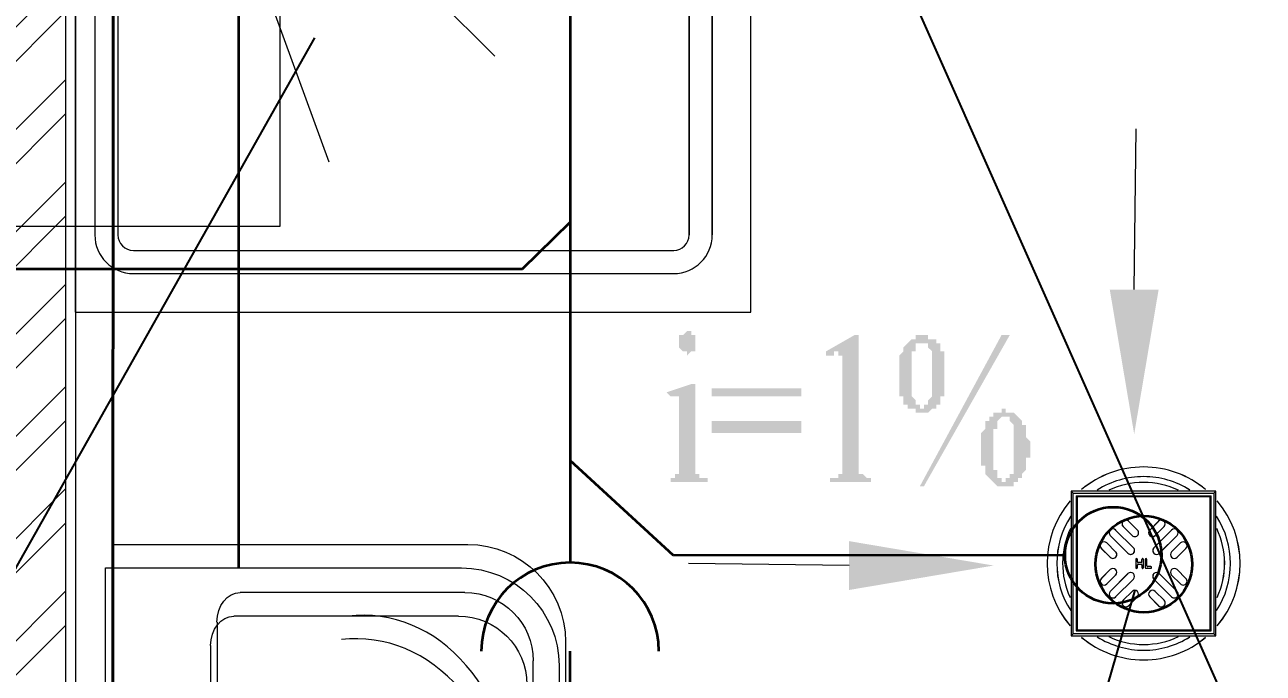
# Model space of a CAD drawing. Header units: millimetres. Extents: x -10178924 to 11692288, y -947381 to 58396.
# Drawn here: x 876707 to 877990, y -912011 to -911338 of the extents above; entities that cross this region are included whole.
import ezdxf
from ezdxf import colors
from ezdxf.entities.mleader import LeaderData, LeaderLine
from ezdxf.enums import TextEntityAlignment as Align
from ezdxf.math import Vec2, Vec3

# ---------------------------------------------------------------- set-up
doc = ezdxf.new("R2010")
doc.units = ezdxf.units.MM
doc.layers.add('PDF _Стены отделка', color=7, linetype='Continuous', true_color=0xb505c2)
for name, color, linetype, lineweight in [('ВК_ К1', 24, 'Continuous', 35), ('К1ку', 244, 'Continuous', 35), ('Перегородки пеноблок', 40, 'Continuous', 9), ('Сантехника', 7, 'Continuous', 18), ('Сантехнические приборы', 7, 'Continuous', 9), ('Трубопроводы', 7, 'Continuous', 18)]:
    doc.layers.add(name, color=color, linetype=linetype, lineweight=lineweight)
doc.layers.add('ВК_Выноски', color=7, linetype='Continuous')
doc.styles.add('Gost_', font='isocpeur.ttf', dxfattribs={"width": 0.8, "height": 250})
doc.styles.add('ISOCPEUR', font='isocpeui.ttf', dxfattribs={"width": 0.9})
doc.linetypes.add('зигзаг', pattern='A,0.00254,-5.08,[131,ltypeshp.shx,S=5.08,R=0,X=-5.08,Y=0],-10.16,[131,ltypeshp.shx,S=5.08,R=180,X=5.08,Y=0],-5.08', length=20.32254)

# ---------------------------------------------------------------- blocks, each defined once
blk = doc.blocks.new('_None')
blk = doc.blocks.new('*U2131')
at = {"color": 0, "lineweight": -2}
for p, q in [((215, -115), (215, 115)), ((215, 0), (115, 0))]:
    blk.add_line(p, q, dxfattribs=at)
blk.add_arc((115, 0), 115, 90, 270, dxfattribs=at)
at = {"color": 18, "lineweight": 40, "true_color": 0x050505, "style": 'Gost_', "width": 0.8, "flags": 1}
blk.add_attdef('ДИАМЕТР', text='', height=2.5, dxfattribs=at).set_placement((-23.7, 38.7), align=Align.MIDDLE_CENTER)
blk = doc.blocks.new('умывальник2')
for p, q in [((0, 0), (-368.9, 0)), ((0, -550), (0, 0)), ((-365.8, -49.9), (-132.8, -49.9)), ((-108.8, -80.5), (-108.8, -250.6)), ((-470, -101.1), (-470, -448.9)), ((-436.5, -429.3), (-436.5, -120.7)), ((-77.2, -200.1), (-77.2, -250.6)), ((-43.7, -200.1), (-77.2, -200.1)), ((-43.7, -349.9), (-43.7, -200.1)), ((-52.4, -250.6), (-157, -250.6)), ((-52.4, -250.6), (-52.4, -299.4)), ((-52.4, -299.4), (-157, -299.4)), ((-108.8, -299.4), (-108.8, -469.5)), ((-77.2, -299.4), (-77.2, -349.9)), ((-77.2, -349.9), (-43.7, -349.9)), ((-132.8, -500.1), (-365.8, -500.1)), ((-368.9, -550), (0, -550))]:
    blk.add_line(p, q)
for centre, radius, start, end in [((-368.9, -101.1), 101.1, 90, 180), ((-365.8, -120.7), 70.8, 90, 180), ((-365.8, -429.3), 70.8, 180, 270), ((-368.9, -448.9), 101.1, 180, 270)]:
    blk.add_arc(centre, radius, start, end)
for centre, major_axis, ratio, start_param, end_param in [((-132.8, -80.5), (0, 30.6), 0.785714, -1.570796, 0), ((-145.1, -275), (0, 28.7), 0.785714, 0.552816, 2.588777), ((-250.9, -266.9), (-23.6, -208.8), 0.78937, -1.443226, 0.181331), ((-132.8, -469.5), (0, 30.6), 0.785714, -3.141593, -1.570796)]:
    blk.add_ellipse(centre, major_axis=major_axis, ratio=ratio, start_param=start_param, end_param=end_param)
at = {"extrusion": (0, 0, -1)}
blk.add_ellipse((-250.9, -283), major_axis=(-23.6, 208.8), ratio=0.78937, start_param=-1.443226, end_param=0.181331, dxfattribs=at)
blk.add_ellipse((-208.6, -275), major_axis=(0, 31.6), ratio=0.785714)
blk = doc.blocks.new('СНП_Трап с  вертикальным выпуском_ с горизонтальным выпуском_HL - DN50-V261-Этаж 01_Пищеблок')
at = {"layer": 'Сантехника'}
for p, q in [((-75, 75), (-75, -75)), ((-72.9, 72.9), (-75, 75)), ((75, 75), (-75, 75)), ((-72.9, -72.9), (-72.9, 72.9)), ((-72.9, 72.9), (72.9, 72.9)), ((-70, 70), (-70, -70)), ((-70, 70), (70, 70)), ((69, 69), (-69, 69)), ((-69, 69), (-69, -69)), ((69, -69), (69, 69)), ((70, -70), (70, 70)), ((75, 75), (72.9, 72.9)), ((72.9, 72.9), (72.9, -72.9)), ((75, -75), (75, 75)), ((-75, -75), (-72.9, -72.9)), ((-75, -75), (75, -75)), ((72.9, -72.9), (-72.9, -72.9)), ((-70, -70), (70, -70)), ((-69, -69), (69, -69)), ((75, -75), (72.9, -72.9))]:
    blk.add_line(p, q, dxfattribs=at)
for radius, start, end in [(100, 90, 130), (90, 90, 122.25), (100, 50, 90), (90, 57.75, 90), (84, 90, 115.3943), (84, 64.6057, 90), (100, 139.6052, 220.3948), (100, 319.6052, 40.3948), (90, 147.0711, 212.9289), (90, 327.0711, 32.9289), (84, 154.5178, 204.8153), (84, 335.1847, 25.4822), (100, 230, 270), (90, 237.75, 270), (84, 244.6057, 270), (84, 270, 295.3943), (90, 270, 302.25), (100, 270, 310)]:
    blk.add_arc((0, 0), radius, start, end, dxfattribs=at)
at = {"layer": 'Трубопроводы'}
for p, q in [((-6.4, 34.6), (-15.6, 43.8)), ((15.6, 43.8), (6.4, 34.6)), ((-34.6, 29), (-16.3, 10.6)), ((-10.6, 16.3), (-29, 34.6)), ((-21.2, 38.2), (-12, 29)), ((29, 34.6), (10.6, 16.3)), ((12, 29), (21.2, 38.2)), ((16.3, 10.6), (34.6, 29)), ((-43.8, 15.6), (-34.6, 6.4)), ((-29, 12), (-38.2, 21.2)), ((38.2, 21.2), (29, 12)), ((34.6, 6.4), (43.8, 15.6)), ((-43.8, -15.6), (-34.6, -6.4)), ((-29, -12), (-38.2, -21.2)), ((-34.6, -29), (-16.3, -10.6)), ((16.3, -10.6), (34.6, -29)), ((38.2, -21.2), (29, -12)), ((34.6, -6.4), (43.8, -15.6)), ((-10.6, -16.3), (-29, -34.6)), ((29, -34.6), (10.6, -16.3)), ((-21.2, -38.2), (-12, -29)), ((-6.4, -34.6), (-15.6, -43.8)), ((15.6, -43.8), (6.4, -34.6)), ((12, -29), (21.2, -38.2))]:
    blk.add_line(p, q, dxfattribs=at)
at = {"layer": 'Трубопроводы', "lineweight": 9}
for p, q in [((-8.2, 4.2), (-8.2, -4.3)), ((-6.4, 1.6), (-6.4, 4.2)), ((-2.7, 0.9), (-5.7, 0.9)), ((-1.9, 1.6), (-1.9, 4.2)), ((-0.2, -4.3), (-0.2, 4.2)), ((1.7, 4.2), (1.7, -4.3)), ((3.4, -2.5), (3.4, 4.2)), ((-6.4, -4.3), (-6.4, -1.6)), ((-5.7, -0.9), (-2.7, -0.9)), ((-1.9, -1.6), (-1.9, -4.3)), ((2.4, -5), (7.4, -5)), ((7.4, -3.2), (4.2, -3.2))]:
    blk.add_line(p, q, dxfattribs=at)
at = {"layer": 'Трубопроводы'}
for centre, start, end in [((-18.4, 41), 45, 225), ((18.4, 41), 315, 135), ((-31.8, 31.8), 45, 225), ((-9.2, 31.8), 225, 45), ((9.2, 31.8), 135, 315), ((31.8, 31.8), 315, 135), ((-41, 18.4), 45, 225), ((-13.4, 13.4), 225, 45), ((13.4, 13.4), 135, 315), ((41, 18.4), 315, 135), ((-31.8, 9.2), 225, 45), ((31.8, 9.2), 135, 315), ((-31.8, -9.2), 315, 135), ((-13.4, -13.4), 315, 135), ((13.4, -13.4), 45, 225), ((31.8, -9.2), 45, 225), ((-41, -18.4), 135, 315), ((41, -18.4), 225, 45), ((-31.8, -31.8), 135, 315), ((-18.4, -41), 135, 315), ((-9.2, -31.8), 315, 135), ((9.2, -31.8), 45, 225), ((18.4, -41), 225, 45), ((31.8, -31.8), 225, 45)]:
    blk.add_arc(centre, 4, start, end, dxfattribs=at)
at = {"layer": 'Трубопроводы', "lineweight": 9}
for centre, radius, start, end in [((-7.3, 4.2), 0.875, 0, 180), ((-5.7, 1.6), 0.75, 180, 270), ((-2.7, 1.6), 0.75, 270, 360), ((-1, 4.2), 0.875, 0, 180), ((2.5, 4.2), 0.875, 0, 180), ((-7.3, -4.3), 0.875, 180, 360), ((-5.7, -1.6), 0.75, 90, 180), ((-2.7, -1.6), 0.75, 0, 90), ((-1, -4.3), 0.875, 180, 360), ((2.4, -4.3), 0.75, 180, 270), ((4.2, -2.5), 0.75, 180, 270), ((7.4, -4.1), 0.875, 270, 90)]:
    blk.add_arc(centre, radius, start, end, dxfattribs=at)
blk = doc.blocks.new('A$C6C2A5056')
for p, q in [((700, 700), (0, 700)), ((0, 0), (0, 700)), ((700, 0), (700, 700)), ((620, 680), (60, 680)), ((60, 680), (620, 680)), ((620, 656), (60, 656)), ((60, 656), (620, 656)), ((20, 640), (20, 80)), ((44, 640), (44, 80)), ((636, 80), (636, 640)), ((636, 640), (636, 80)), ((660, 80), (660, 640)), ((660, 640), (660, 80)), ((168.3, 574.3), (544.2, 437.4)), ((151.7, 548.3), (434.6, 265.4)), ((125.7, 531.7), (262.6, 155.8)), ((60, 64), (620, 64)), ((60, 40), (620, 40)), ((0, 0), (700, 0))]:
    blk.add_line(p, q)
blk.add_circle((101.4, 598.6), 31.2)
for centre, radius, start, end in [((60, 640), 40, 90, 180), ((620, 640), 40, 0, 90), ((60, 640), 16, 90, 180), ((620, 640), 16, 0, 90), ((60, 80), 40, 180, 270), ((60, 80), 16, 180, 270), ((620, 80), 16, 270, 0), ((620, 80), 40, 270, 0)]:
    blk.add_arc(centre, radius, start, end)
blk = doc.blocks.new('A$Cad086cf1')
at = {"layer": 'Перегородки пеноблок', "true_color": 0x636466, "transparency": 33554687}
h = blk.add_hatch(dxfattribs=at)
h.set_pattern_fill('ANSI32', color=251, scale=200)
h.set_pattern_definition([(45, (897418.77, 170465.18), (-53.0330086, 53.0330086), []), (45, (897454.13, 170465.18), (-53.0330086, 53.0330086), [])])
h.paths.add_polyline_path([(44839.803, -38625.762), (44839.803, -38745.762), (45169.803, -38745.762), (45169.803, -35995.478), (43984.962, -35995.478), (43984.962, -32402.839), (43864.962, -32402.839), (43864.962, -35995.478), (42313.725, -35995.478), (42313.725, -36115.478), (42847.693, -36115.478), (42847.693, -38356.478), (42967.693, -38356.478), (42967.693, -36115.478), (45049.803, -36115.478), (45049.803, -38625.762)])
at = {"layer": 'Сантехнические приборы', "true_color": 0x636466, "transparency": 33554559}
h = blk.add_hatch(color=251, dxfattribs=at)
h.paths.add_polyline_path([(43611.593, -37365.041), (43615.827, -37365.041), (43615.827, -37369.275), (43615.827, -37369.275), (43620.06, -37369.275), (43620.06, -37369.275), (43620.06, -37373.508), (43620.06, -37373.508), (43620.06, -37377.741), (43620.06, -37377.741), (43620.06, -37381.975), (43620.06, -37381.975), (43620.06, -37386.208), (43615.827, -37386.208), (43615.827, -37386.208), (43615.827, -37386.208), (43611.593, -37390.441), (43611.593, -37390.441), (43611.593, -37386.208), (43607.36, -37386.208), (43607.36, -37386.208), (43607.36, -37386.208), (43607.36, -37386.208), (43603.127, -37381.975), (43603.127, -37381.975), (43603.127, -37377.741), (43603.127, -37377.741), (43603.127, -37377.741), (43603.127, -37373.508), (43603.127, -37373.508), (43603.127, -37369.275), (43607.36, -37369.275), (43607.36, -37369.275), (43607.36, -37369.275), (43607.36, -37369.275), (43611.593, -37365.041), (43611.593, -37365.041)], flags=0)
h.paths.add_polyline_path([(43620.06, -37420.075), (43620.06, -37496.275), (43620.06, -37500.509), (43620.06, -37504.742), (43620.06, -37504.742), (43620.06, -37508.975), (43620.06, -37508.975), (43620.06, -37508.975), (43620.06, -37513.209), (43624.293, -37513.209), (43624.293, -37513.209), (43624.293, -37517.442), (43624.293, -37517.442), (43628.527, -37517.442), (43628.527, -37517.442), (43632.76, -37517.442), (43632.76, -37521.676), (43594.66, -37521.676), (43594.66, -37517.442), (43594.66, -37517.442), (43598.893, -37517.442), (43598.893, -37517.442), (43598.893, -37513.209), (43598.893, -37513.209), (43603.127, -37513.209), (43603.127, -37513.209), (43603.127, -37508.975), (43603.127, -37508.975), (43603.127, -37508.975), (43603.127, -37504.742), (43603.127, -37504.742), (43603.127, -37500.509), (43603.127, -37496.275), (43603.127, -37458.175), (43603.127, -37458.175), (43603.127, -37453.942), (43603.127, -37449.708), (43603.127, -37449.708), (43603.127, -37445.475), (43603.127, -37445.475), (43603.127, -37441.242), (43603.127, -37441.242), (43603.127, -37441.242), (43603.127, -37437.008), (43603.127, -37437.008), (43603.127, -37432.775), (43603.127, -37432.775), (43598.893, -37432.775), (43598.893, -37432.775), (43598.893, -37432.775), (43598.893, -37432.775), (43594.66, -37432.775), (43594.66, -37432.775), (43594.66, -37432.775), (43590.427, -37428.542), (43615.827, -37420.075)], flags=0)
blk.add_hatch(color=251, dxfattribs=at).paths.add_polyline_path([(43755.528, -37386.208), (43785.161, -37369.275), (43789.394, -37369.275), (43789.394, -37496.275), (43789.394, -37496.275), (43789.394, -37500.509), (43789.394, -37504.742), (43789.394, -37504.742), (43789.394, -37508.975), (43789.394, -37508.975), (43789.394, -37508.975), (43789.394, -37513.209), (43789.394, -37513.209), (43793.628, -37513.209), (43793.628, -37513.209), (43793.628, -37513.209), (43797.861, -37517.442), (43797.861, -37517.442), (43797.861, -37517.442), (43802.095, -37517.442), (43802.095, -37517.442), (43802.095, -37521.676), (43759.761, -37521.676), (43759.761, -37517.442), (43759.761, -37517.442), (43763.994, -37517.442), (43763.994, -37517.442), (43768.228, -37517.442), (43768.228, -37513.209), (43768.228, -37513.209), (43768.228, -37513.209), (43772.461, -37513.209), (43772.461, -37513.209), (43772.461, -37508.975), (43772.461, -37508.975), (43772.461, -37508.975), (43772.461, -37504.742), (43772.461, -37504.742), (43772.461, -37500.509), (43772.461, -37500.509), (43772.461, -37496.275), (43772.461, -37496.275), (43772.461, -37415.842), (43772.461, -37411.608), (43772.461, -37407.375), (43772.461, -37407.375), (43772.461, -37403.141), (43772.461, -37403.141), (43772.461, -37398.908), (43772.461, -37398.908), (43772.461, -37394.675), (43772.461, -37394.675), (43772.461, -37394.675), (43772.461, -37390.441), (43772.461, -37390.441), (43772.461, -37390.441), (43768.228, -37390.441), (43768.228, -37386.208), (43768.228, -37386.208), (43763.994, -37386.208), (43763.994, -37390.441), (43763.994, -37390.441), (43759.761, -37390.441), (43759.761, -37390.441), (43755.528, -37390.441)])
h = blk.add_hatch(color=251, dxfattribs=at)
h.paths.add_polyline_path([(43946.029, -37369.275), (43857.128, -37525.909), (43852.895, -37525.909), (43937.562, -37369.275)], flags=0)
h.paths.add_polyline_path([(43857.128, -37369.275), (43857.128, -37369.275), (43857.128, -37369.275), (43861.362, -37369.275), (43861.362, -37373.508), (43865.595, -37373.508), (43865.595, -37373.508), (43865.595, -37373.508), (43869.828, -37373.508), (43869.828, -37377.741), (43869.828, -37377.741), (43874.062, -37377.741), (43874.062, -37381.975), (43874.062, -37381.975), (43874.062, -37386.208), (43874.062, -37386.208), (43878.295, -37386.208), (43878.295, -37390.441), (43878.295, -37390.441), (43878.295, -37394.675), (43878.295, -37394.675), (43878.295, -37398.908), (43878.295, -37398.908), (43878.295, -37403.141), (43878.295, -37403.141), (43878.295, -37407.375), (43878.295, -37407.375), (43878.295, -37411.608), (43878.295, -37411.608), (43878.295, -37415.842), (43878.295, -37415.842), (43878.295, -37420.075), (43878.295, -37424.308), (43878.295, -37424.308), (43878.295, -37428.542), (43878.295, -37428.542), (43878.295, -37428.542), (43878.295, -37432.775), (43874.062, -37432.775), (43874.062, -37437.008), (43874.062, -37437.008), (43874.062, -37437.008), (43874.062, -37441.242), (43869.828, -37441.242), (43869.828, -37441.242), (43869.828, -37445.475), (43865.595, -37445.475), (43865.595, -37445.475), (43865.595, -37445.475), (43861.362, -37449.708), (43861.362, -37449.708), (43861.362, -37449.708), (43857.128, -37449.708), (43857.128, -37449.708), (43857.128, -37449.708), (43852.895, -37449.708), (43852.895, -37449.708), (43848.662, -37449.708), (43848.662, -37449.708), (43848.662, -37445.475), (43844.428, -37445.475), (43844.428, -37445.475), (43844.428, -37445.475), (43840.195, -37445.475), (43840.195, -37441.242), (43840.195, -37441.242), (43835.961, -37441.242), (43835.961, -37437.008), (43835.961, -37437.008), (43835.961, -37432.775), (43835.961, -37432.775), (43831.728, -37432.775), (43831.728, -37428.542), (43831.728, -37428.542), (43831.728, -37424.308), (43831.728, -37424.308), (43831.728, -37420.075), (43831.728, -37420.075), (43831.728, -37415.842), (43831.728, -37415.842), (43831.728, -37411.608), (43831.728, -37411.608), (43831.728, -37407.375), (43831.728, -37407.375), (43831.728, -37403.141), (43831.728, -37403.141), (43831.728, -37398.908), (43831.728, -37398.908), (43831.728, -37394.675), (43831.728, -37394.675), (43831.728, -37390.441), (43831.728, -37390.441), (43835.961, -37386.208), (43835.961, -37386.208), (43835.961, -37381.975), (43835.961, -37381.975), (43840.195, -37377.741), (43840.195, -37377.741), (43840.195, -37377.741), (43844.428, -37373.508), (43844.428, -37373.508), (43844.428, -37373.508), (43848.662, -37373.508), (43848.662, -37373.508), (43848.662, -37369.275), (43852.895, -37369.275), (43852.895, -37369.275), (43852.895, -37369.275), (43857.128, -37369.275)], flags=0)
h.paths.add_polyline_path([(43857.128, -37377.741), (43852.895, -37377.741), (43852.895, -37377.741), (43852.895, -37377.741), (43848.662, -37377.741), (43848.662, -37381.975), (43848.662, -37381.975), (43848.662, -37381.975), (43848.662, -37386.208), (43844.428, -37386.208), (43844.428, -37386.208), (43844.428, -37390.441), (43844.428, -37390.441), (43844.428, -37394.675), (43844.428, -37394.675), (43844.428, -37398.908), (43844.428, -37403.141), (43844.428, -37403.141), (43844.428, -37407.375), (43844.428, -37411.608), (43844.428, -37411.608), (43844.428, -37415.842), (43844.428, -37420.075), (43844.428, -37420.075), (43844.428, -37424.308), (43844.428, -37424.308), (43844.428, -37428.542), (43844.428, -37428.542), (43844.428, -37428.542), (43844.428, -37432.775), (43844.428, -37432.775), (43848.662, -37437.008), (43848.662, -37437.008), (43848.662, -37437.008), (43848.662, -37441.242), (43848.662, -37441.242), (43848.662, -37441.242), (43852.895, -37441.242), (43852.895, -37445.475), (43857.128, -37445.475), (43857.128, -37445.475), (43857.128, -37441.242), (43861.362, -37441.242), (43861.362, -37441.242), (43861.362, -37437.008), (43861.362, -37437.008), (43861.362, -37437.008), (43861.362, -37437.008), (43865.595, -37432.775), (43865.595, -37432.775), (43865.595, -37428.542), (43865.595, -37428.542), (43865.595, -37424.308), (43865.595, -37424.308), (43865.595, -37420.075), (43865.595, -37420.075), (43865.595, -37415.842), (43865.595, -37415.842), (43865.595, -37411.608), (43865.595, -37411.608), (43865.595, -37407.375), (43865.595, -37403.141), (43865.595, -37403.141), (43865.595, -37398.908), (43865.595, -37398.908), (43865.595, -37394.675), (43865.595, -37394.675), (43865.595, -37390.441), (43865.595, -37390.441), (43865.595, -37386.208), (43865.595, -37386.208), (43861.362, -37381.975), (43861.362, -37381.975), (43861.362, -37381.975), (43861.362, -37377.741), (43861.362, -37377.741), (43857.128, -37377.741), (43857.128, -37377.741), (43857.128, -37377.741), (43857.128, -37377.741)], flags=0)
h.paths.add_polyline_path([(43941.795, -37445.475), (43941.795, -37445.475), (43941.795, -37449.708), (43946.029, -37449.708), (43946.029, -37449.708), (43950.262, -37449.708), (43950.262, -37449.708), (43950.262, -37449.708), (43954.496, -37453.942), (43954.496, -37453.942), (43954.496, -37453.942), (43958.729, -37458.175), (43958.729, -37458.175), (43958.729, -37458.175), (43958.729, -37462.408), (43962.962, -37462.408), (43962.962, -37466.642), (43962.962, -37466.642), (43962.962, -37466.642), (43962.962, -37470.875), (43962.962, -37470.875), (43962.962, -37475.109), (43962.962, -37475.109), (43967.196, -37479.342), (43967.196, -37479.342), (43967.196, -37483.575), (43967.196, -37487.809), (43967.196, -37487.809), (43967.196, -37487.809), (43967.196, -37492.042), (43967.196, -37496.275), (43962.962, -37496.275), (43962.962, -37500.509), (43962.962, -37500.509), (43962.962, -37504.742), (43962.962, -37504.742), (43962.962, -37508.975), (43962.962, -37508.975), (43962.962, -37508.975), (43958.729, -37513.209), (43958.729, -37513.209), (43958.729, -37517.442), (43958.729, -37517.442), (43958.729, -37517.442), (43954.496, -37517.442), (43954.496, -37521.676), (43954.496, -37521.676), (43950.262, -37521.676), (43950.262, -37525.909), (43950.262, -37525.909), (43946.029, -37525.909), (43946.029, -37525.909), (43941.795, -37525.909), (43941.795, -37525.909), (43941.795, -37525.909), (43937.562, -37525.909), (43937.562, -37525.909), (43937.562, -37525.909), (43933.329, -37525.909), (43933.329, -37525.909), (43929.095, -37521.676), (43929.095, -37521.676), (43929.095, -37521.676), (43929.095, -37521.676), (43924.862, -37517.442), (43924.862, -37517.442), (43924.862, -37517.442), (43920.629, -37513.209), (43920.629, -37513.209), (43920.629, -37508.975), (43920.629, -37508.975), (43920.629, -37508.975), (43920.629, -37504.742), (43916.395, -37504.742), (43916.395, -37500.509), (43916.395, -37500.509), (43916.395, -37496.275), (43916.395, -37496.275), (43916.395, -37492.042), (43916.395, -37492.042), (43916.395, -37487.809), (43916.395, -37487.809), (43916.395, -37483.575), (43916.395, -37483.575), (43916.395, -37479.342), (43916.395, -37479.342), (43916.395, -37475.109), (43916.395, -37475.109), (43916.395, -37470.875), (43916.395, -37470.875), (43920.629, -37466.642), (43920.629, -37466.642), (43920.629, -37462.408), (43920.629, -37462.408), (43920.629, -37458.175), (43924.862, -37458.175), (43924.862, -37458.175), (43924.862, -37453.942), (43924.862, -37453.942), (43929.095, -37453.942), (43929.095, -37453.942), (43929.095, -37449.708), (43933.329, -37449.708), (43933.329, -37449.708), (43933.329, -37449.708), (43937.562, -37449.708), (43937.562, -37445.475), (43941.795, -37445.475), (43941.795, -37445.475)], flags=0)
h.paths.add_polyline_path([(43941.795, -37453.942), (43937.562, -37453.942), (43937.562, -37453.942), (43937.562, -37453.942), (43933.329, -37458.175), (43933.329, -37458.175), (43933.329, -37458.175), (43933.329, -37458.175), (43933.329, -37462.408), (43933.329, -37462.408), (43933.329, -37466.642), (43929.095, -37466.642), (43929.095, -37466.642), (43929.095, -37470.875), (43929.095, -37470.875), (43929.095, -37475.109), (43929.095, -37479.342), (43929.095, -37479.342), (43929.095, -37483.575), (43929.095, -37487.809), (43929.095, -37487.809), (43929.095, -37492.042), (43929.095, -37492.042), (43929.095, -37496.275), (43929.095, -37500.509), (43929.095, -37500.509), (43929.095, -37504.742), (43929.095, -37504.742), (43929.095, -37508.975), (43933.329, -37508.975), (43933.329, -37508.975), (43933.329, -37513.209), (43933.329, -37513.209), (43933.329, -37513.209), (43933.329, -37517.442), (43937.562, -37517.442), (43937.562, -37517.442), (43937.562, -37521.676), (43941.795, -37521.676), (43941.795, -37521.676), (43941.795, -37521.676), (43941.795, -37517.442), (43946.029, -37517.442), (43946.029, -37517.442), (43946.029, -37513.209), (43946.029, -37513.209), (43950.262, -37513.209), (43950.262, -37513.209), (43950.262, -37508.975), (43950.262, -37508.975), (43950.262, -37504.742), (43950.262, -37504.742), (43950.262, -37500.509), (43950.262, -37500.509), (43950.262, -37496.275), (43950.262, -37496.275), (43950.262, -37492.042), (43950.262, -37487.809), (43950.262, -37487.809), (43950.262, -37483.575), (43950.262, -37479.342), (43950.262, -37479.342), (43950.262, -37475.109), (43950.262, -37475.109), (43950.262, -37470.875), (43950.262, -37470.875), (43950.262, -37466.642), (43950.262, -37466.642), (43950.262, -37462.408), (43950.262, -37462.408), (43950.262, -37462.408), (43946.029, -37458.175), (43946.029, -37458.175), (43946.029, -37458.175), (43946.029, -37453.942), (43946.029, -37453.942), (43941.795, -37453.942), (43941.795, -37453.942), (43941.795, -37453.942)], flags=0)
at = {"color": 251, "lineweight": 0, "ltscale": 100, "true_color": 0x636466, "transparency": 33554687}
for p, q in [((43189.882, -37256.478), (43189.882, -36656.478)), ((41352.371, -37256.478), (43189.882, -37256.478))]:
    blk.add_line(p, q, dxfattribs=at)
at = {"layer": 'PDF _Стены отделка', "color": 251, "linetype": 'зигзаг', "lineweight": 40, "ltscale": 0.1, "true_color": 0x636466, "transparency": 33554610}
blk.add_line((43015.89, -38333.345), (43016.874, -36649.236), dxfattribs=at)
at = {"layer": 'Перегородки пеноблок', "color": 251, "linetype": 'Continuous', "true_color": 0x636466, "transparency": 33554687}
blk.add_line((42977.693, -36645.478), (42977.693, -38356.478), dxfattribs=at)
at = {"layer": 'Перегородки пеноблок', "color": 251, "linetype": 'Continuous', "true_color": 0x636466, "transparency": 33554687, "flags": 128}
blk.add_lwpolyline([(42967.693, -38356.478), (42967.693, -36635.478)], dxfattribs=at)
at = {"layer": 'Сантехника', "color": 251, "true_color": 0x636466, "transparency": 33554687}
for p, q in [((44009.791, -37530.987), (44009.791, -37680.987)), ((44011.907, -37533.103), (44009.791, -37530.987)), ((44159.791, -37530.987), (44009.791, -37530.987)), ((44011.907, -37678.871), (44011.907, -37533.103)), ((44011.907, -37533.103), (44157.675, -37533.103)), ((44159.791, -37530.987), (44157.675, -37533.103)), ((44157.675, -37533.103), (44157.675, -37678.871)), ((44159.791, -37680.987), (44159.791, -37530.987)), ((44014.791, -37535.987), (44014.791, -37675.987)), ((44014.791, -37535.987), (44154.791, -37535.987)), ((44153.791, -37536.987), (44015.791, -37536.987)), ((44015.791, -37536.987), (44015.791, -37674.987)), ((44153.791, -37674.987), (44153.791, -37536.987)), ((44154.791, -37675.987), (44154.791, -37535.987)), ((44015.791, -37674.987), (44153.791, -37674.987)), ((44009.791, -37680.987), (44011.907, -37678.871)), ((44009.791, -37680.987), (44159.791, -37680.987)), ((44157.675, -37678.871), (44011.907, -37678.871)), ((44014.791, -37675.987), (44154.791, -37675.987)), ((44159.791, -37680.987), (44157.675, -37678.871))]:
    blk.add_line(p, q, dxfattribs=at)
for radius, start, end in [(100, 90, 130), (100, 50, 90), (90, 90, 122.249975), (90, 57.750025, 90), (84, 90, 115.394295), (84, 64.605705, 90), (100, 139.605219, 220.394781), (100, 319.605219, 40.394781), (90, 147.071099, 212.928901), (90, 327.071099, 32.928901), (84, 154.517799, 204.815256), (84, 335.184744, 25.482201), (100, 230, 270), (90, 237.750025, 270), (84, 244.605705, 270), (84, 270, 295.394295), (90, 270, 302.249975), (100, 270, 310)]:
    blk.add_arc((44084.791, -37605.987), radius, start, end, dxfattribs=at)
at = {"layer": 'Сантехнические приборы', "color": 251, "true_color": 0x636466, "transparency": 33554687}
for p, q in [((44075.024, -37322.096), (44077.133, -37155.486)), ((43779.53, -37608.178), (43612.92, -37606.069))]:
    blk.add_line(p, q, dxfattribs=at)
at = {"layer": 'Сантехнические приборы', "color": 251, "true_color": 0x636466, "transparency": 33554559}
for points in [[(44100.332, -37322.096), (44075.024, -37471.833), (44049.716, -37322.096)], [(43636.994, -37424.308), (43730.127, -37424.308), (43636.994, -37432.775), (43730.127, -37432.775)], [(43636.994, -37458.175), (43730.127, -37458.175), (43636.994, -37470.875), (43730.127, -37470.875)], [(43779.53, -37582.87), (43929.267, -37608.178), (43779.53, -37633.486)]]:
    blk.add_solid(points, dxfattribs=at)
at = {"layer": 'Трубопроводы', "color": 251, "true_color": 0x636466, "transparency": 33554687}
for p, q in [((44074.184, -37589.723), (44055.802, -37571.341)), ((44063.58, -37567.805), (44072.77, -37576.995)), ((44078.427, -37571.338), (44069.237, -37562.148)), ((44100.345, -37562.148), (44091.155, -37571.338)), ((44113.78, -37571.341), (44095.397, -37589.723)), ((44096.812, -37576.995), (44106.002, -37567.805)), ((44055.8, -37593.966), (44046.609, -37584.776)), ((44050.145, -37576.998), (44068.527, -37595.38)), ((44101.054, -37595.38), (44119.437, -37576.998)), ((44122.972, -37584.776), (44113.782, -37593.966)), ((44040.953, -37590.433), (44050.143, -37599.623)), ((44119.439, -37599.623), (44128.629, -37590.433)), ((44040.953, -37621.541), (44050.143, -37612.351)), ((44055.8, -37618.007), (44046.609, -37627.198)), ((44050.145, -37634.976), (44068.527, -37616.593)), ((44074.184, -37622.25), (44055.802, -37640.633)), ((44113.78, -37640.633), (44095.397, -37622.25)), ((44101.054, -37616.593), (44119.437, -37634.976)), ((44122.972, -37627.198), (44113.782, -37618.007)), ((44119.439, -37612.351), (44128.629, -37621.541)), ((44063.58, -37644.168), (44072.77, -37634.978)), ((44096.812, -37634.978), (44106.002, -37644.168)), ((44078.427, -37640.635), (44069.237, -37649.825)), ((44100.345, -37649.825), (44091.155, -37640.635))]:
    blk.add_line(p, q, dxfattribs=at)
at = {"layer": 'Трубопроводы', "color": 251, "lineweight": 9, "true_color": 0x636466, "transparency": 33554687}
for p, q in [((44076.641, -37601.737), (44076.641, -37610.237)), ((44078.391, -37604.362), (44078.391, -37601.737)), ((44078.391, -37610.237), (44078.391, -37607.612)), ((44082.141, -37605.112), (44079.141, -37605.112)), ((44079.141, -37606.862), (44082.141, -37606.862)), ((44082.891, -37604.362), (44082.891, -37601.737)), ((44082.891, -37607.612), (44082.891, -37610.237)), ((44084.641, -37610.237), (44084.641, -37601.737)), ((44086.441, -37601.737), (44086.441, -37610.237)), ((44087.191, -37610.987), (44092.191, -37610.987)), ((44088.191, -37608.487), (44088.191, -37601.737)), ((44092.191, -37609.237), (44088.941, -37609.237))]:
    blk.add_line(p, q, dxfattribs=at)
at = {"layer": 'Трубопроводы', "color": 251, "true_color": 0x636466, "transparency": 33554687}
for centre, start, end in [((44052.973, -37574.169), 45, 225), ((44066.408, -37564.977), 45, 225), ((44075.598, -37574.167), 225, 45), ((44093.983, -37574.167), 135, 315), ((44103.173, -37564.977), 315, 135), ((44116.608, -37574.169), 315, 135), ((44043.781, -37587.604), 45, 225), ((44125.801, -37587.604), 315, 135), ((44052.971, -37596.794), 225, 45), ((44071.356, -37592.552), 225, 45), ((44098.226, -37592.552), 135, 315), ((44116.611, -37596.794), 135, 315), ((44052.971, -37615.179), 315, 135), ((44116.611, -37615.179), 45, 225), ((44043.781, -37624.369), 135, 315), ((44071.356, -37619.422), 315, 135), ((44098.226, -37619.422), 45, 225), ((44125.801, -37624.369), 225, 45), ((44052.973, -37637.804), 135, 315), ((44075.598, -37637.806), 315, 135), ((44093.983, -37637.806), 45, 225), ((44116.608, -37637.804), 225, 45), ((44066.408, -37646.997), 135, 315), ((44103.173, -37646.997), 225, 45)]:
    blk.add_arc(centre, 4, start, end, dxfattribs=at)
at = {"layer": 'Трубопроводы', "color": 251, "lineweight": 9, "true_color": 0x636466, "transparency": 33554687}
for centre, radius, start, end in [((44077.516, -37601.737), 0.875, 0, 180), ((44077.516, -37610.237), 0.875, 180, 0), ((44079.141, -37604.362), 0.75, 180, 270), ((44079.141, -37607.612), 0.75, 90, 180), ((44082.141, -37604.362), 0.75, 270, 0), ((44082.141, -37607.612), 0.75, 0, 90), ((44083.766, -37601.737), 0.875, 0, 180), ((44083.766, -37610.237), 0.875, 180, 0), ((44087.316, -37601.737), 0.875, 0, 180), ((44087.191, -37610.237), 0.75, 180, 270), ((44088.941, -37608.487), 0.75, 180, 270), ((44092.191, -37610.112), 0.875, 270, 90)]:
    blk.add_arc(centre, radius, start, end, dxfattribs=at)
at = {"layer": 'Сантехнические приборы', "color": 251, "true_color": 0x636466, "transparency": 33554687}
blk.add_blockref('A$C6C2A5056', (42977.693, -37345.478), dxfattribs=at)
at = {"layer": 'Сантехнические приборы', "color": 251, "true_color": 0x636466, "transparency": 33554687, "xscale": -1}
blk.add_blockref('умывальник2', (43015.581, -37586.251), dxfattribs=at)

msp = doc.modelspace()

# ---------------------------------------------------------------- hatches: boundary and pattern name
at = {"layer": 'Сантехнические приборы', "true_color": 0x535353, "transparency": 33554559}
h = msp.add_hatch(color=251, dxfattribs=at)
h.paths.add_polyline_path([(877393.1, -911655.8), (877397.3, -911655.8), (877397.3, -911660), (877397.3, -911660), (877401.5, -911660), (877401.5, -911660), (877401.5, -911664.2), (877401.5, -911664.2), (877401.5, -911668.5), (877401.5, -911668.5), (877401.5, -911672.7), (877401.5, -911672.7), (877401.5, -911676.9), (877397.3, -911676.9), (877397.3, -911676.9), (877397.3, -911676.9), (877393.1, -911681.2), (877393.1, -911681.2), (877393.1, -911676.9), (877388.8, -911676.9), (877388.8, -911676.9), (877388.8, -911676.9), (877388.8, -911676.9), (877384.6, -911672.7), (877384.6, -911672.7), (877384.6, -911668.5), (877384.6, -911668.5), (877384.6, -911668.5), (877384.6, -911664.2), (877384.6, -911664.2), (877384.6, -911660), (877388.8, -911660), (877388.8, -911660), (877388.8, -911660), (877388.8, -911660), (877393.1, -911655.8), (877393.1, -911655.8)], flags=0)
h.paths.add_polyline_path([(877401.5, -911710.8), (877401.5, -911787), (877401.5, -911791.2), (877401.5, -911795.5), (877401.5, -911795.5), (877401.5, -911799.7), (877401.5, -911799.7), (877401.5, -911799.7), (877401.5, -911803.9), (877405.8, -911803.9), (877405.8, -911803.9), (877405.8, -911808.2), (877405.8, -911808.2), (877410, -911808.2), (877410, -911808.2), (877414.2, -911808.2), (877414.2, -911812.4), (877376.1, -911812.4), (877376.1, -911808.2), (877376.1, -911808.2), (877380.4, -911808.2), (877380.4, -911808.2), (877380.4, -911803.9), (877380.4, -911803.9), (877384.6, -911803.9), (877384.6, -911803.9), (877384.6, -911799.7), (877384.6, -911799.7), (877384.6, -911799.7), (877384.6, -911795.5), (877384.6, -911795.5), (877384.6, -911791.2), (877384.6, -911787), (877384.6, -911748.9), (877384.6, -911748.9), (877384.6, -911744.7), (877384.6, -911740.4), (877384.6, -911740.4), (877384.6, -911736.2), (877384.6, -911736.2), (877384.6, -911732), (877384.6, -911732), (877384.6, -911732), (877384.6, -911727.7), (877384.6, -911727.7), (877384.6, -911723.5), (877384.6, -911723.5), (877380.4, -911723.5), (877380.4, -911723.5), (877380.4, -911723.5), (877380.4, -911723.5), (877376.1, -911723.5), (877376.1, -911723.5), (877376.1, -911723.5), (877371.9, -911719.3), (877397.3, -911710.8)], flags=0)
msp.add_hatch(color=251, dxfattribs=at).paths.add_polyline_path([(877537, -911676.9), (877566.6, -911660), (877570.9, -911660), (877570.9, -911787), (877570.9, -911787), (877570.9, -911791.2), (877570.9, -911795.5), (877570.9, -911795.5), (877570.9, -911799.7), (877570.9, -911799.7), (877570.9, -911799.7), (877570.9, -911803.9), (877570.9, -911803.9), (877575.1, -911803.9), (877575.1, -911803.9), (877575.1, -911803.9), (877579.3, -911808.2), (877579.3, -911808.2), (877579.3, -911808.2), (877583.6, -911808.2), (877583.6, -911808.2), (877583.6, -911812.4), (877541.2, -911812.4), (877541.2, -911808.2), (877541.2, -911808.2), (877545.5, -911808.2), (877545.5, -911808.2), (877549.7, -911808.2), (877549.7, -911803.9), (877549.7, -911803.9), (877549.7, -911803.9), (877553.9, -911803.9), (877553.9, -911803.9), (877553.9, -911799.7), (877553.9, -911799.7), (877553.9, -911799.7), (877553.9, -911795.5), (877553.9, -911795.5), (877553.9, -911791.2), (877553.9, -911791.2), (877553.9, -911787), (877553.9, -911787), (877553.9, -911706.6), (877553.9, -911702.3), (877553.9, -911698.1), (877553.9, -911698.1), (877553.9, -911693.9), (877553.9, -911693.9), (877553.9, -911689.6), (877553.9, -911689.6), (877553.9, -911685.4), (877553.9, -911685.4), (877553.9, -911685.4), (877553.9, -911681.2), (877553.9, -911681.2), (877553.9, -911681.2), (877549.7, -911681.2), (877549.7, -911676.9), (877549.7, -911676.9), (877545.5, -911676.9), (877545.5, -911681.2), (877545.5, -911681.2), (877541.2, -911681.2), (877541.2, -911681.2), (877537, -911681.2)])
h = msp.add_hatch(color=251, dxfattribs=at)
h.paths.add_polyline_path([(877727.5, -911660), (877638.6, -911816.6), (877634.4, -911816.6), (877719, -911660)], flags=0)
h.paths.add_polyline_path([(877638.6, -911660), (877638.6, -911660), (877638.6, -911660), (877642.8, -911660), (877642.8, -911664.2), (877647.1, -911664.2), (877647.1, -911664.2), (877647.1, -911664.2), (877651.3, -911664.2), (877651.3, -911668.5), (877651.3, -911668.5), (877655.5, -911668.5), (877655.5, -911672.7), (877655.5, -911672.7), (877655.5, -911676.9), (877655.5, -911676.9), (877659.8, -911676.9), (877659.8, -911681.2), (877659.8, -911681.2), (877659.8, -911685.4), (877659.8, -911685.4), (877659.8, -911689.6), (877659.8, -911689.6), (877659.8, -911693.9), (877659.8, -911693.9), (877659.8, -911698.1), (877659.8, -911698.1), (877659.8, -911702.3), (877659.8, -911702.3), (877659.8, -911706.6), (877659.8, -911706.6), (877659.8, -911710.8), (877659.8, -911715), (877659.8, -911715), (877659.8, -911719.3), (877659.8, -911719.3), (877659.8, -911719.3), (877659.8, -911723.5), (877655.5, -911723.5), (877655.5, -911727.7), (877655.5, -911727.7), (877655.5, -911727.7), (877655.5, -911732), (877651.3, -911732), (877651.3, -911732), (877651.3, -911736.2), (877647.1, -911736.2), (877647.1, -911736.2), (877647.1, -911736.2), (877642.8, -911740.4), (877642.8, -911740.4), (877642.8, -911740.4), (877638.6, -911740.4), (877638.6, -911740.4), (877638.6, -911740.4), (877634.4, -911740.4), (877634.4, -911740.4), (877630.1, -911740.4), (877630.1, -911740.4), (877630.1, -911736.2), (877625.9, -911736.2), (877625.9, -911736.2), (877625.9, -911736.2), (877621.7, -911736.2), (877621.7, -911732), (877621.7, -911732), (877617.4, -911732), (877617.4, -911727.7), (877617.4, -911727.7), (877617.4, -911723.5), (877617.4, -911723.5), (877613.2, -911723.5), (877613.2, -911719.3), (877613.2, -911719.3), (877613.2, -911715), (877613.2, -911715), (877613.2, -911710.8), (877613.2, -911710.8), (877613.2, -911706.6), (877613.2, -911706.6), (877613.2, -911702.3), (877613.2, -911702.3), (877613.2, -911698.1), (877613.2, -911698.1), (877613.2, -911693.9), (877613.2, -911693.9), (877613.2, -911689.6), (877613.2, -911689.6), (877613.2, -911685.4), (877613.2, -911685.4), (877613.2, -911681.2), (877613.2, -911681.2), (877617.4, -911676.9), (877617.4, -911676.9), (877617.4, -911672.7), (877617.4, -911672.7), (877621.7, -911668.5), (877621.7, -911668.5), (877621.7, -911668.5), (877625.9, -911664.2), (877625.9, -911664.2), (877625.9, -911664.2), (877630.1, -911664.2), (877630.1, -911664.2), (877630.1, -911660), (877634.4, -911660), (877634.4, -911660), (877634.4, -911660), (877638.6, -911660)], flags=0)
h.paths.add_polyline_path([(877638.6, -911668.5), (877634.4, -911668.5), (877634.4, -911668.5), (877634.4, -911668.5), (877630.1, -911668.5), (877630.1, -911672.7), (877630.1, -911672.7), (877630.1, -911672.7), (877630.1, -911676.9), (877625.9, -911676.9), (877625.9, -911676.9), (877625.9, -911681.2), (877625.9, -911681.2), (877625.9, -911685.4), (877625.9, -911685.4), (877625.9, -911689.6), (877625.9, -911693.9), (877625.9, -911693.9), (877625.9, -911698.1), (877625.9, -911702.3), (877625.9, -911702.3), (877625.9, -911706.6), (877625.9, -911710.8), (877625.9, -911710.8), (877625.9, -911715), (877625.9, -911715), (877625.9, -911719.3), (877625.9, -911719.3), (877625.9, -911719.3), (877625.9, -911723.5), (877625.9, -911723.5), (877630.1, -911727.7), (877630.1, -911727.7), (877630.1, -911727.7), (877630.1, -911732), (877630.1, -911732), (877630.1, -911732), (877634.4, -911732), (877634.4, -911736.2), (877638.6, -911736.2), (877638.6, -911736.2), (877638.6, -911732), (877642.8, -911732), (877642.8, -911732), (877642.8, -911727.7), (877642.8, -911727.7), (877642.8, -911727.7), (877642.8, -911727.7), (877647.1, -911723.5), (877647.1, -911723.5), (877647.1, -911719.3), (877647.1, -911719.3), (877647.1, -911715), (877647.1, -911715), (877647.1, -911710.8), (877647.1, -911710.8), (877647.1, -911706.6), (877647.1, -911706.6), (877647.1, -911702.3), (877647.1, -911702.3), (877647.1, -911698.1), (877647.1, -911693.9), (877647.1, -911693.9), (877647.1, -911689.6), (877647.1, -911689.6), (877647.1, -911685.4), (877647.1, -911685.4), (877647.1, -911681.2), (877647.1, -911681.2), (877647.1, -911676.9), (877647.1, -911676.9), (877642.8, -911672.7), (877642.8, -911672.7), (877642.8, -911672.7), (877642.8, -911668.5), (877642.8, -911668.5), (877638.6, -911668.5), (877638.6, -911668.5), (877638.6, -911668.5), (877638.6, -911668.5)], flags=0)
h.paths.add_polyline_path([(877723.3, -911736.2), (877723.3, -911736.2), (877723.3, -911740.4), (877727.5, -911740.4), (877727.5, -911740.4), (877731.7, -911740.4), (877731.7, -911740.4), (877731.7, -911740.4), (877736, -911744.7), (877736, -911744.7), (877736, -911744.7), (877740.2, -911748.9), (877740.2, -911748.9), (877740.2, -911748.9), (877740.2, -911753.1), (877744.4, -911753.1), (877744.4, -911757.4), (877744.4, -911757.4), (877744.4, -911757.4), (877744.4, -911761.6), (877744.4, -911761.6), (877744.4, -911765.8), (877744.4, -911765.8), (877748.7, -911770.1), (877748.7, -911770.1), (877748.7, -911774.3), (877748.7, -911778.5), (877748.7, -911778.5), (877748.7, -911778.5), (877748.7, -911782.8), (877748.7, -911787), (877744.4, -911787), (877744.4, -911791.2), (877744.4, -911791.2), (877744.4, -911795.5), (877744.4, -911795.5), (877744.4, -911799.7), (877744.4, -911799.7), (877744.4, -911799.7), (877740.2, -911803.9), (877740.2, -911803.9), (877740.2, -911808.2), (877740.2, -911808.2), (877740.2, -911808.2), (877736, -911808.2), (877736, -911812.4), (877736, -911812.4), (877731.7, -911812.4), (877731.7, -911816.6), (877731.7, -911816.6), (877727.5, -911816.6), (877727.5, -911816.6), (877723.3, -911816.6), (877723.3, -911816.6), (877723.3, -911816.6), (877719, -911816.6), (877719, -911816.6), (877719, -911816.6), (877714.8, -911816.6), (877714.8, -911816.6), (877710.6, -911812.4), (877710.6, -911812.4), (877710.6, -911812.4), (877710.6, -911812.4), (877706.3, -911808.2), (877706.3, -911808.2), (877706.3, -911808.2), (877702.1, -911803.9), (877702.1, -911803.9), (877702.1, -911799.7), (877702.1, -911799.7), (877702.1, -911799.7), (877702.1, -911795.5), (877697.9, -911795.5), (877697.9, -911791.2), (877697.9, -911791.2), (877697.9, -911787), (877697.9, -911787), (877697.9, -911782.8), (877697.9, -911782.8), (877697.9, -911778.5), (877697.9, -911778.5), (877697.9, -911774.3), (877697.9, -911774.3), (877697.9, -911770.1), (877697.9, -911770.1), (877697.9, -911765.8), (877697.9, -911765.8), (877697.9, -911761.6), (877697.9, -911761.6), (877702.1, -911757.4), (877702.1, -911757.4), (877702.1, -911753.1), (877702.1, -911753.1), (877702.1, -911748.9), (877706.3, -911748.9), (877706.3, -911748.9), (877706.3, -911744.7), (877706.3, -911744.7), (877710.6, -911744.7), (877710.6, -911744.7), (877710.6, -911740.4), (877714.8, -911740.4), (877714.8, -911740.4), (877714.8, -911740.4), (877719, -911740.4), (877719, -911736.2), (877723.3, -911736.2), (877723.3, -911736.2)], flags=0)
h.paths.add_polyline_path([(877723.3, -911744.7), (877719, -911744.7), (877719, -911744.7), (877719, -911744.7), (877714.8, -911748.9), (877714.8, -911748.9), (877714.8, -911748.9), (877714.8, -911748.9), (877714.8, -911753.1), (877714.8, -911753.1), (877714.8, -911757.4), (877710.6, -911757.4), (877710.6, -911757.4), (877710.6, -911761.6), (877710.6, -911761.6), (877710.6, -911765.8), (877710.6, -911770.1), (877710.6, -911770.1), (877710.6, -911774.3), (877710.6, -911778.5), (877710.6, -911778.5), (877710.6, -911782.8), (877710.6, -911782.8), (877710.6, -911787), (877710.6, -911791.2), (877710.6, -911791.2), (877710.6, -911795.5), (877710.6, -911795.5), (877710.6, -911799.7), (877714.8, -911799.7), (877714.8, -911799.7), (877714.8, -911803.9), (877714.8, -911803.9), (877714.8, -911803.9), (877714.8, -911808.2), (877719, -911808.2), (877719, -911808.2), (877719, -911812.4), (877723.3, -911812.4), (877723.3, -911812.4), (877723.3, -911812.4), (877723.3, -911808.2), (877727.5, -911808.2), (877727.5, -911808.2), (877727.5, -911803.9), (877727.5, -911803.9), (877731.7, -911803.9), (877731.7, -911803.9), (877731.7, -911799.7), (877731.7, -911799.7), (877731.7, -911795.5), (877731.7, -911795.5), (877731.7, -911791.2), (877731.7, -911791.2), (877731.7, -911787), (877731.7, -911787), (877731.7, -911782.8), (877731.7, -911778.5), (877731.7, -911778.5), (877731.7, -911774.3), (877731.7, -911770.1), (877731.7, -911770.1), (877731.7, -911765.8), (877731.7, -911765.8), (877731.7, -911761.6), (877731.7, -911761.6), (877731.7, -911757.4), (877731.7, -911757.4), (877731.7, -911753.1), (877731.7, -911753.1), (877731.7, -911753.1), (877727.5, -911748.9), (877727.5, -911748.9), (877727.5, -911748.9), (877727.5, -911744.7), (877727.5, -911744.7), (877723.3, -911744.7), (877723.3, -911744.7), (877723.3, -911744.7)], flags=0)

# ---------------------------------------------------------------- linework, layer by layer
at = {"layer": 'ВК_ К1', "ltscale": 100}
msp.add_line((876928.4, -911900.9), (876928.4, -910596.5), dxfattribs=at)
at = {"layer": 'ВК_ К1'}
for centre in [(877834.8, -911888.2), (877834.8, -911888.2), (877866.5, -911897.4)]:
    msp.add_circle(centre, 50, dxfattribs=at)
at = {"layer": 'К1ку', "ltscale": 0.1}
for p, q in [((877271.8, -910591.5), (877271.8, -911895.8)), ((877222.6, -911591.3), (877271.8, -911542.9)), ((875686.2, -911591.3), (877222.6, -911591.3)), ((877378.9, -911888.5), (877271.8, -911790)), ((877784.8, -911888.2), (877378.9, -911888.5))]:
    msp.add_line(p, q, dxfattribs=at)
at = {"layer": 'Сантехнические приборы', "transparency": 33554687}
for points in [[(877856.5, -911612.8), (877858.6, -911446.2)], [(877561, -911898.9), (877394.4, -911896.8)]]:
    msp.add_lwpolyline(points, dxfattribs=at)
at = {"layer": 'Сантехнические приборы', "transparency": 33554559}
for points in [[(877881.8, -911612.8), (877856.5, -911762.6), (877831.2, -911612.8)], [(877561, -911873.6), (877710.7, -911898.9), (877561, -911924.2)]]:
    msp.add_solid(points, dxfattribs=at)
at = {"layer": 'Сантехнические приборы', "color": 251, "true_color": 0x535353, "transparency": 33554559}
for points in [[(877418.5, -911715), (877511.6, -911715), (877418.5, -911723.5), (877511.6, -911723.5)], [(877418.5, -911748.9), (877511.6, -911748.9), (877418.5, -911761.6), (877511.6, -911761.6)]]:
    msp.add_solid(points, dxfattribs=at)

# ---------------------------------------------------------------- block references
msp.add_blockref('A$Cad086cf1', (833781.5, -874290.7))
at = {"layer": 'ВК_ К1', "xscale": 0.8000000000000347, "yscale": 0.8000000000000347, "zscale": 0.8000000000000347, "rotation": 270}
msp.add_blockref('*U2131', (877271.8, -911895.8), dxfattribs=at)
at = {"layer": 'Сантехнические приборы', "transparency": 33554687}
msp.add_blockref('СНП_Трап с  вертикальным выпуском_ с горизонтальным выпуском_HL - DN50-V261-Этаж 01_Пищеблок', (877866.3, -911896.7), dxfattribs=at)
at = {"layer": 'Сантехнические приборы', "transparency": 33554687, "xscale": -1}
msp.add_blockref('умывальник2', (876790.4, -911901.4), dxfattribs=at)

# ---------------------------------------------------------------- leaders
at = {"layer": 'ВК_Выноски'}
ml = msp.add_multileader_mtext('Standard', dxfattribs=at)
ml.set_content('{\\W0.9;Ст.К1-13\\P%%C110 }', color=7, style='ISOCPEUR')
ml.set_leader_properties(color=7, linetype='ByLayer', lineweight=-1)
ml.set_arrow_properties(name='NONE')
ml.build(insert=Vec2(0, 0))
ml.multileader.update_dxf_attribs({"text_left_attachment_type": 6, "text_right_attachment_type": 6, "dogleg_length": 0.36, "arrow_head_size": 300})
ctx = ml.context
ctx.base_point, ctx.char_height, ctx.arrow_head_size, ctx.landing_gap_size, ctx.plane_origin = Vec3(879256.1, -914751.7), 250, 300, 100, Vec3(873183.1, -939600.2)
ctx.left_attachment, ctx.right_attachment = 6, 6
notes = []
notes.append((ctx, [(1, (1, 1, 0), (879155.7, -914751.7), (1, 0), 100.4, [(0, [(877274.6, -910516.9)], 0, [])])]))
ctx.mtext.insert, ctx.mtext.width, ctx.mtext.flow_direction = Vec3(879356.1, -914451.7), 513.532, 5
ml = msp.add_multileader_mtext('Standard', dxfattribs=at)
ml.set_content('{\\C256;Душевой поддон в строительном исполнении}', color=7, style='ISOCPEUR')
ml.set_leader_properties(color=7, linetype='ByLayer', lineweight=-1)
ml.set_arrow_properties(name='NONE')
ml.build(insert=Vec2(0, 0))
ml.multileader.update_dxf_attribs({"text_left_attachment_type": 6, "text_right_attachment_type": 6, "dogleg_length": 0.36, "arrow_head_size": 300})
ctx = ml.context
ctx.base_point, ctx.char_height, ctx.arrow_head_size, ctx.landing_gap_size, ctx.plane_origin = Vec3(873246, -913886.5), 250, 300, 100, Vec3(891060.9, -943353.8)
ctx.left_attachment, ctx.right_attachment, ctx.text_align_type = 6, 6, 2
notes.append((ctx, [(1, (1, 1, 0), (875577.9, -913886.5), (-1, 0), 100.4, [(1, [(877006.8, -911351.8)], 0, [])])]))
ctx.mtext.insert, ctx.mtext.width, ctx.mtext.alignment, ctx.mtext.flow_direction = Vec3(875377.5, -913586.5), 1489.588, 3, 5
ml = msp.add_multileader_mtext('Standard', dxfattribs=at)
ml.set_content('{\\W0.9;Трап  \\Pду 100}', color=7, style='ISOCPEUR')
ml.set_leader_properties(color=7, linetype='ByLayer', lineweight=-1)
ml.set_arrow_properties(name='NONE')
ml.build(insert=Vec2(0, 0))
ml.multileader.update_dxf_attribs({"text_left_attachment_type": 6, "text_right_attachment_type": 6, "dogleg_length": 0.36, "arrow_head_size": 300})
ctx = ml.context
ctx.base_point, ctx.char_height, ctx.arrow_head_size, ctx.landing_gap_size, ctx.plane_origin = Vec3(876044.2, -914102.7), 250, 300, 100, Vec3(889653.8, -943707.2)
ctx.left_attachment, ctx.right_attachment, ctx.text_align_type = 6, 6, 2
notes.append((ctx, [(1, (1, 1, 0), (877231.6, -914102.7), (-1, 0), 100.4, [(0, [(877857.1, -911924.5)], 0, [])])]))
ctx.mtext.insert, ctx.mtext.width, ctx.mtext.alignment, ctx.mtext.flow_direction = Vec3(877031.3, -913777.7), 1489.588, 3, 5
for ctx, leaders in notes:
    for number, flags, end, landing, length, lines in leaders:
        leader = LeaderData()
        leader.index, (leader.has_last_leader_line, leader.has_dogleg_vector, leader.attachment_direction) = number, flags
        leader.last_leader_point, leader.dogleg_vector, leader.dogleg_length = Vec3(end), Vec3(landing), length
        for number, points, colour, breaks in lines:
            line = LeaderLine()
            line.index, line.vertices, line.color, line.breaks = number, Vec3.list(points), colors.encode_raw_color(colour), breaks
            leader.lines.append(line)
        ctx.leaders.append(leader)

doc.saveas('drawing.dxf')
